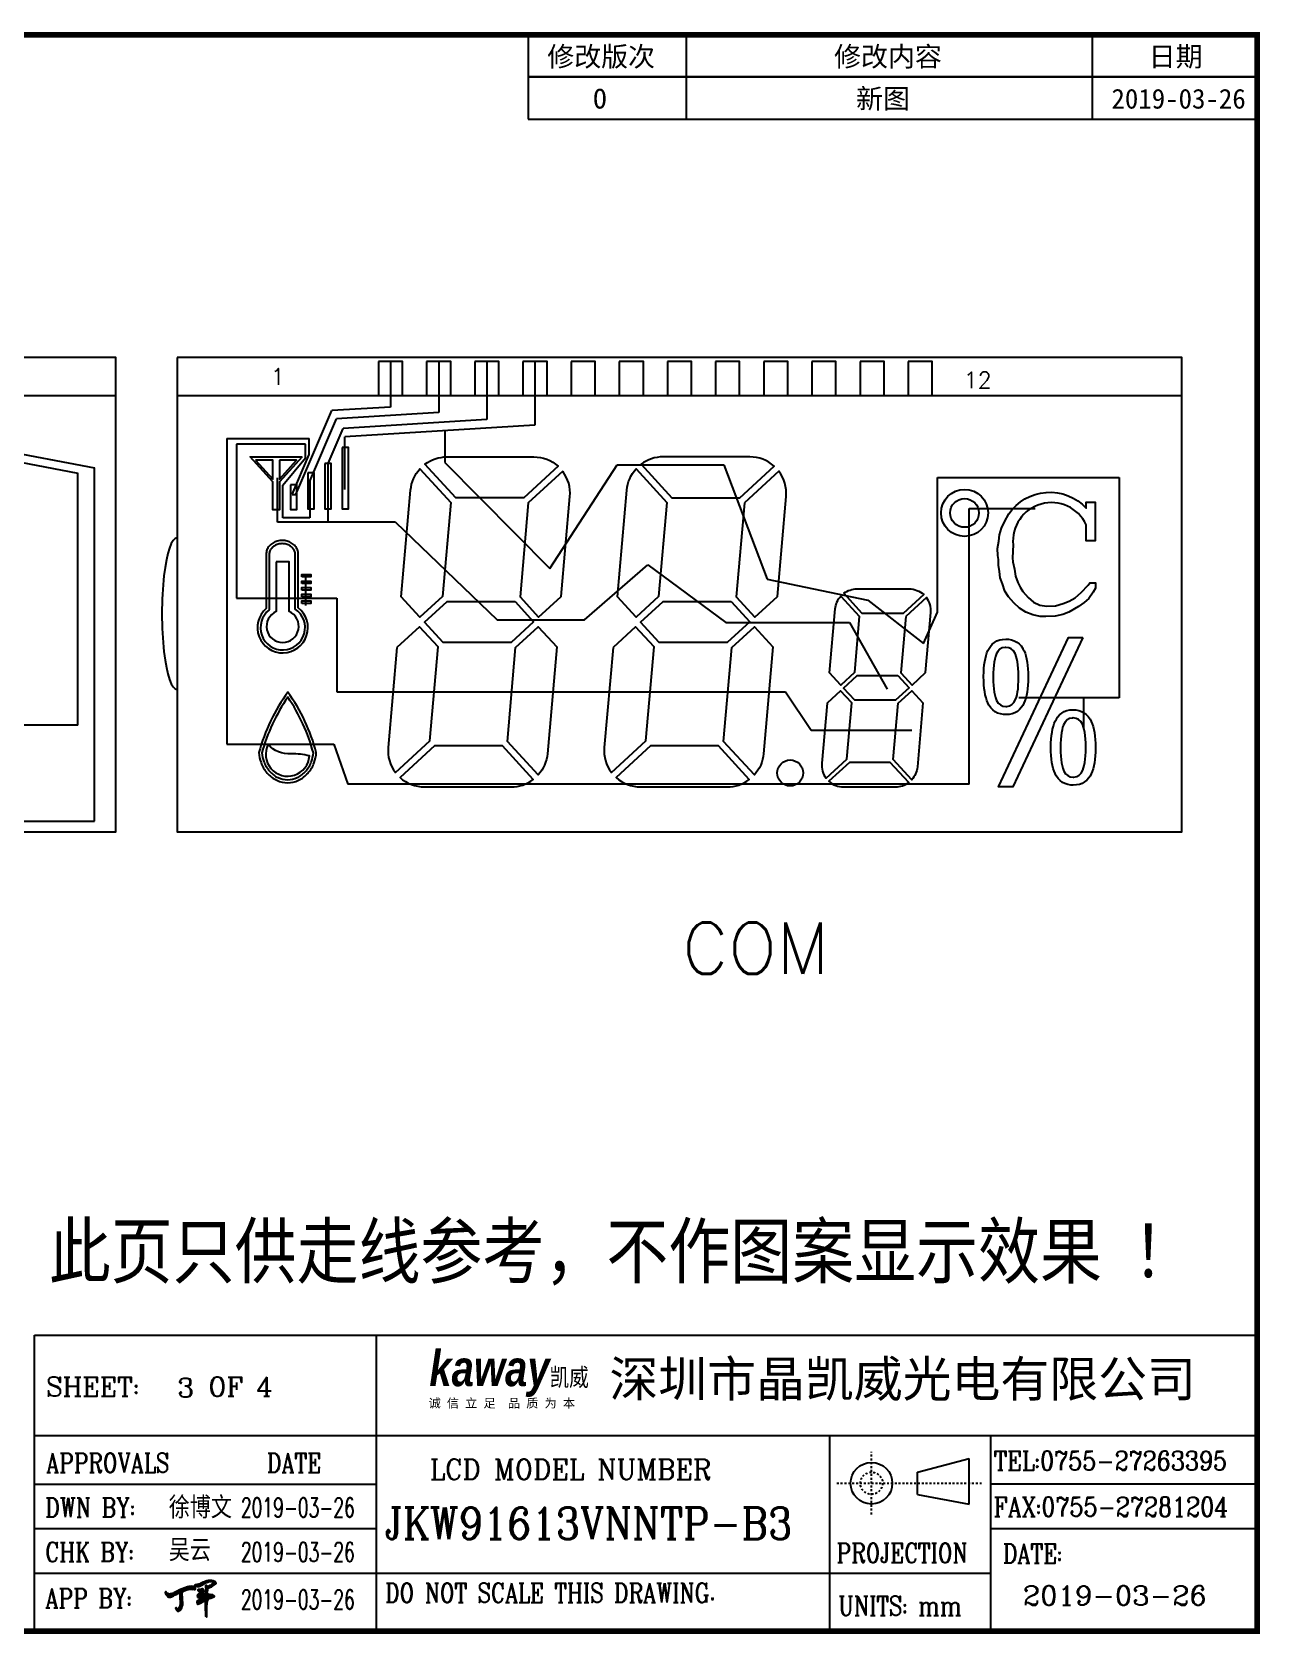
# Model space of a CAD drawing. Header units: millimetres. Extents: x 506 to 944, y -43 to 42.
# Drawn here: x 772.2 to 837, y -42.9 to 41.6 of the extents above; entities that cross this region are included whole.
import ezdxf
from ezdxf.enums import TextEntityAlignment as Align

# ---------------------------------------------------------------- set-up
doc = ezdxf.new("R2010")
doc.units = ezdxf.units.MM
doc.linetypes.add('DASHED2', pattern=[0.375, 0.25, -0.125])
for name, color, linetype in [('com', 1, 'Continuous'), ('DIM', 3, 'Continuous'), ('DWG', 7, 'Continuous'), ('SEG', 4, 'Continuous'), ('SPEC', 2, 'Continuous')]:
    doc.layers.add(name, color=color, linetype=linetype)
doc.styles.add('ggg', font='')
doc.styles.add('ROMANC', font='romanc')
doc.styles.add('romans', font='romans.shx')
doc.styles.add('th', font='')
doc.styles.add('title', font='arial.ttf', dxfattribs={"width": 0.8, "height": 5})
doc.styles.add('宋体', font='')
doc.styles.get('ggg').set_extended_font_data('SimSun')
doc.styles.get('th').set_extended_font_data('SimSun')
doc.styles.get('宋体').set_extended_font_data('SimSun')

# ---------------------------------------------------------------- blocks, each defined once
blk = doc.blocks.new('A')
at = {"layer": 'DIM'}
h = blk.add_hatch(dxfattribs=at)
h.set_pattern_fill('ANSI31', color=51, scale=0.23814, style=0)
h.set_pattern_definition([(45, (819.13157, -670.98778), (-0.0210488011, 0.0210488011), [])])
h.paths.add_polyline_path([(149.43, 2.89), (149.49, 2.78), (149.55, 2.68), (149.62, 2.6), (149.66, 2.57), (149.7, 2.55), (149.79, 2.56), (149.88, 2.59), (149.99, 2.66), (150.06, 2.73), (150.15, 2.85), (150.21, 2.95), (150.24, 3.02), (150.28, 3.12), (150.31, 3.23), (150.34, 3.34), (150.35, 3.5), (150.34, 3.68), (150.33, 3.85), (150.33, 4.09), (150.31, 4.37), (150.29, 4.53), (150.28, 4.71), (150.28, 4.83), (150.3, 4.91), (150.37, 5.02), (150.45, 5.07), (150.52, 5.13), (150.64, 5.19), (150.73, 5.22), (150.78, 5.24), (150.87, 5.27), (150.97, 5.28), (151.05, 5.3), (151.16, 5.33), (151.25, 5.36), (151.34, 5.36), (151.43, 5.36), (151.5, 5.33), (151.58, 5.32), (151.64, 5.33), (151.7, 5.36), (151.78, 5.35), (151.82, 5.32), (151.85, 5.31), (151.91, 5.31), (151.96, 5.34), (151.97, 5.36), (151.98, 5.38), (151.96, 5.43), (151.91, 5.5), (151.85, 5.57), (151.79, 5.62), (151.71, 5.67), (151.63, 5.69), (151.55, 5.7), (151.48, 5.71), (151.41, 5.7), (151.34, 5.7), (151.24, 5.69), (151.14, 5.67), (150.95, 5.62), (150.26, 5.38), (149.95, 5.25), (149.64, 5.09), (149.2, 4.86), (149.11, 4.81), (149, 4.79), (148.88, 4.77), (148.8, 4.75), (148.74, 4.73), (148.69, 4.72), (148.65, 4.72), (148.58, 4.72), (148.52, 4.74), (148.46, 4.78), (148.39, 4.83), (148.3, 4.93), (148.24, 4.99), (148.22, 5), (148.18, 5), (148.15, 4.99), (148.14, 4.95), (148.13, 4.91), (148.13, 4.85), (148.14, 4.8), (148.15, 4.76), (148.2, 4.68), (148.26, 4.58), (148.35, 4.48), (148.42, 4.42), (148.5, 4.36), (148.58, 4.32), (148.65, 4.31), (148.73, 4.31), (148.81, 4.33), (148.92, 4.36), (149.02, 4.41), (149.15, 4.49), (149.29, 4.57), (149.49, 4.68), (149.73, 4.79), (149.89, 4.84), (149.97, 4.84), (150, 4.83), (150, 4.73), (149.97, 4.57), (149.97, 4.49), (149.97, 4.34), (149.98, 4.2), (149.99, 4.04), (150.01, 3.94), (150.02, 3.85), (150.03, 3.74), (150.04, 3.64), (150.03, 3.47), (150, 3.33), (149.98, 3.22), (149.92, 3.07), (149.85, 2.96), (149.77, 2.85), (149.73, 2.83), (149.68, 2.82), (149.63, 2.83), (149.6, 2.87), (149.57, 2.93), (149.54, 2.98), (149.5, 2.99), (149.46, 2.98), (149.42, 2.94), (149.42, 2.91)])
edge = h.paths.add_edge_path()
edge.add_arc((153.25, 5.75), 0.00595, 165.2704, 176.5686)
edge.add_line((153.24, 5.75), (153.24, 5.7))
edge.add_line((153.24, 5.7), (153.25, 5.62))
edge.add_line((153.25, 5.62), (153.26, 5.55))
edge.add_line((153.26, 5.55), (153.28, 5.47))
edge.add_line((153.28, 5.47), (153.29, 5.31))
edge.add_line((153.29, 5.31), (153.29, 5.11))
edge.add_line((153.29, 5.11), (153.28, 4.95))
edge.add_line((153.28, 4.95), (153.26, 4.86))
edge.add_line((153.26, 4.86), (153.25, 4.8))
edge.add_line((153.25, 4.8), (153.26, 4.74))
edge.add_line((153.26, 4.74), (153.25, 4.68))
edge.add_line((153.25, 4.68), (153.23, 4.68))
edge.add_line((153.23, 4.68), (153.2, 4.7))
edge.add_line((153.2, 4.7), (153.16, 4.73))
edge.add_line((153.16, 4.73), (153.13, 4.75))
edge.add_line((153.13, 4.75), (153.08, 4.77))
edge.add_line((153.08, 4.77), (153.03, 4.77))
edge.add_line((153.03, 4.77), (152.98, 4.77))
edge.add_line((152.98, 4.77), (152.93, 4.75))
edge.add_line((152.93, 4.75), (152.86, 4.7))
edge.add_line((152.86, 4.7), (152.78, 4.66))
edge.add_line((152.78, 4.66), (152.73, 4.62))
edge.add_line((152.73, 4.62), (152.68, 4.6))
edge.add_line((152.68, 4.6), (152.64, 4.59))
edge.add_line((152.64, 4.59), (152.59, 4.6))
edge.add_line((152.59, 4.6), (152.59, 4.61))
edge.add_line((152.59, 4.61), (152.61, 4.63))
edge.add_line((152.61, 4.63), (152.69, 4.71))
edge.add_line((152.69, 4.71), (152.75, 4.76))
edge.add_line((152.75, 4.76), (152.92, 4.93))
edge.add_line((152.92, 4.93), (153.03, 5.02))
edge.add_line((153.03, 5.02), (153.09, 5.05))
edge.add_line((153.09, 5.05), (153.11, 5.07))
edge.add_line((153.11, 5.07), (153.11, 5.1))
edge.add_line((153.11, 5.1), (153.1, 5.15))
edge.add_line((153.1, 5.15), (153.08, 5.19))
edge.add_line((153.08, 5.19), (153.02, 5.26))
edge.add_line((153.02, 5.26), (152.96, 5.32))
edge.add_line((152.96, 5.32), (152.93, 5.35))
edge.add_line((152.93, 5.35), (152.88, 5.37))
edge.add_line((152.88, 5.37), (152.81, 5.38))
edge.add_line((152.81, 5.38), (152.74, 5.36))
edge.add_line((152.74, 5.36), (152.7, 5.34))
edge.add_line((152.7, 5.34), (152.64, 5.31))
edge.add_line((152.64, 5.31), (152.62, 5.31))
edge.add_line((152.62, 5.31), (152.56, 5.3))
edge.add_line((152.56, 5.3), (152.44, 5.31))
edge.add_line((152.44, 5.31), (152.35, 5.32))
edge.add_line((152.35, 5.32), (152.29, 5.29))
edge.add_line((152.29, 5.29), (152.27, 5.27))
edge.add_line((152.27, 5.27), (152.26, 5.24))
edge.add_line((152.26, 5.24), (152.27, 5.2))
edge.add_line((152.27, 5.2), (152.28, 5.18))
edge.add_line((152.28, 5.18), (152.31, 5.15))
edge.add_line((152.31, 5.15), (152.35, 5.12))
edge.add_line((152.35, 5.12), (152.41, 5.08))
edge.add_line((152.41, 5.08), (152.45, 5.06))
edge.add_line((152.45, 5.06), (152.5, 5.02))
edge.add_line((152.5, 5.02), (152.53, 4.99))
edge.add_line((152.53, 4.99), (152.55, 4.97))
edge.add_line((152.55, 4.97), (152.55, 4.95))
edge.add_line((152.55, 4.95), (152.55, 4.92))
edge.add_line((152.55, 4.92), (152.53, 4.91))
edge.add_line((152.53, 4.91), (152.48, 4.87))
edge.add_line((152.48, 4.87), (152.34, 4.75))
edge.add_line((152.34, 4.75), (152.28, 4.68))
edge.add_line((152.28, 4.68), (152.23, 4.62))
edge.add_line((152.23, 4.62), (152.21, 4.56))
edge.add_line((152.21, 4.56), (152.2, 4.46))
edge.add_line((152.2, 4.46), (152.21, 4.39))
edge.add_line((152.21, 4.39), (152.23, 4.32))
edge.add_line((152.23, 4.32), (152.26, 4.28))
edge.add_line((152.26, 4.28), (152.3, 4.27))
edge.add_line((152.3, 4.27), (152.36, 4.26))
edge.add_line((152.36, 4.26), (152.41, 4.27))
edge.add_line((152.41, 4.27), (152.44, 4.29))
edge.add_line((152.44, 4.29), (152.48, 4.31))
edge.add_line((152.48, 4.31), (152.54, 4.32))
edge.add_line((152.54, 4.32), (152.61, 4.33))
edge.add_line((152.61, 4.33), (152.65, 4.32))
edge.add_line((152.65, 4.32), (152.66, 4.31))
edge.add_line((152.66, 4.31), (152.66, 4.29))
edge.add_line((152.66, 4.29), (152.61, 4.27))
edge.add_line((152.61, 4.27), (152.58, 4.23))
edge.add_line((152.58, 4.23), (152.57, 4.17))
edge.add_line((152.57, 4.17), (152.48, 4.08))
edge.add_line((152.48, 4.08), (152.34, 3.96))
edge.add_line((152.34, 3.96), (152.21, 3.86))
edge.add_line((152.21, 3.86), (152.16, 3.79))
edge.add_line((152.16, 3.79), (152.13, 3.72))
edge.add_line((152.13, 3.72), (152.15, 3.64))
edge.add_line((152.15, 3.64), (152.16, 3.56))
edge.add_line((152.16, 3.56), (152.19, 3.48))
edge.add_line((152.19, 3.48), (152.23, 3.45))
edge.add_line((152.23, 3.45), (152.26, 3.43))
edge.add_line((152.26, 3.43), (152.28, 3.42))
edge.add_line((152.28, 3.42), (152.38, 3.47))
edge.add_line((152.38, 3.47), (152.61, 3.58))
edge.add_line((152.61, 3.58), (152.83, 3.69))
edge.add_line((152.83, 3.69), (153.04, 3.8))
edge.add_line((153.04, 3.8), (153.18, 3.85))
edge.add_line((153.18, 3.85), (153.19, 3.85))
edge.add_line((153.19, 3.85), (153.2, 3.58))
edge.add_line((153.2, 3.58), (153.2, 3.08))
edge.add_line((153.2, 3.08), (153.21, 2.75))
edge.add_line((153.21, 2.75), (153.23, 2.35))
edge.add_line((153.23, 2.35), (153.24, 1.98))
edge.add_line((153.24, 1.98), (153.26, 1.92))
edge.add_line((153.26, 1.92), (153.35, 1.84))
edge.add_line((153.35, 1.84), (153.39, 1.82))
edge.add_line((153.39, 1.82), (153.39, 2.81))
edge.add_line((153.39, 2.81), (153.43, 3.16))
edge.add_line((153.43, 3.16), (153.51, 3.8))
edge.add_line((153.51, 3.8), (153.59, 4))
edge.add_line((153.59, 4), (153.63, 4.07))
edge.add_line((153.63, 4.07), (153.72, 4.15))
edge.add_line((153.72, 4.15), (153.83, 4.2))
edge.add_line((153.83, 4.2), (153.92, 4.21))
edge.add_line((153.92, 4.21), (154.11, 4.27))
edge.add_line((154.11, 4.27), (154.28, 4.35))
edge.add_line((154.28, 4.35), (154.38, 4.43))
edge.add_line((154.38, 4.43), (154.38, 4.44))
edge.add_line((154.38, 4.44), (154.38, 4.45))
edge.add_line((154.38, 4.45), (154.34, 4.46))
edge.add_line((154.34, 4.46), (154.29, 4.46))
edge.add_line((154.29, 4.46), (154.33, 4.48))
edge.add_line((154.33, 4.48), (154.31, 4.5))
edge.add_line((154.31, 4.5), (154.2, 4.52))
edge.add_line((154.2, 4.52), (154.17, 4.53))
edge.add_line((154.17, 4.53), (154.15, 4.54))
edge.add_line((154.15, 4.54), (154.15, 4.57))
edge.add_line((154.15, 4.57), (154.18, 4.61))
edge.add_line((154.18, 4.61), (154.17, 4.64))
edge.add_line((154.17, 4.64), (154.12, 4.64))
edge.add_line((154.12, 4.64), (153.83, 4.65))
edge.add_line((153.83, 4.65), (153.72, 4.64))
edge.add_line((153.72, 4.64), (153.66, 4.66))
edge.add_line((153.66, 4.66), (153.58, 4.7))
edge.add_line((153.58, 4.7), (153.53, 4.75))
edge.add_line((153.53, 4.75), (153.49, 4.83))
edge.add_line((153.49, 4.83), (153.48, 4.89))
edge.add_line((153.48, 4.89), (153.47, 4.96))
edge.add_line((153.47, 4.96), (153.51, 5.1))
edge.add_line((153.51, 5.1), (153.52, 5.22))
edge.add_line((153.52, 5.22), (153.53, 5.38))
edge.add_line((153.53, 5.38), (153.54, 5.46))
edge.add_line((153.54, 5.46), (153.65, 5.51))
edge.add_line((153.65, 5.51), (153.76, 5.54))
edge.add_line((153.76, 5.54), (153.88, 5.59))
edge.add_line((153.88, 5.59), (154.02, 5.66))
edge.add_line((154.02, 5.66), (154.13, 5.73))
edge.add_line((154.13, 5.73), (154.26, 5.81))
edge.add_line((154.26, 5.81), (154.4, 5.91))
edge.add_line((154.4, 5.91), (154.5, 5.99))
edge.add_line((154.5, 5.99), (154.59, 6.07))
edge.add_line((154.59, 6.07), (154.59, 6.1))
edge.add_line((154.59, 6.1), (154.56, 6.18))
edge.add_line((154.56, 6.18), (154.51, 6.26))
edge.add_line((154.51, 6.26), (154.46, 6.3))
edge.add_line((154.46, 6.3), (154.32, 6.36))
edge.add_line((154.32, 6.36), (154.2, 6.4))
edge.add_line((154.2, 6.4), (154.04, 6.43))
edge.add_line((154.04, 6.43), (153.9, 6.45))
edge.add_line((153.9, 6.45), (153.76, 6.46))
edge.add_line((153.76, 6.46), (153.59, 6.44))
edge.add_line((153.59, 6.44), (153.43, 6.4))
edge.add_line((153.43, 6.4), (153.27, 6.35))
edge.add_line((153.27, 6.35), (153.1, 6.28))
edge.add_line((153.1, 6.28), (152.96, 6.22))
edge.add_line((152.96, 6.22), (152.78, 6.15))
edge.add_line((152.78, 6.15), (152.64, 6.09))
edge.add_line((152.64, 6.09), (152.54, 6.04))
edge.add_line((152.54, 6.04), (152.4, 6))
edge.add_line((152.4, 6), (152.25, 5.95))
edge.add_line((152.25, 5.95), (152.16, 5.92))
edge.add_line((152.16, 5.92), (152.11, 5.9))
edge.add_line((152.11, 5.9), (151.96, 5.88))
edge.add_line((151.96, 5.88), (151.9, 5.86))
edge.add_line((151.9, 5.86), (151.9, 5.83))
edge.add_line((151.9, 5.83), (151.92, 5.8))
edge.add_line((151.92, 5.8), (151.98, 5.76))
edge.add_line((151.98, 5.76), (152.02, 5.74))
edge.add_line((152.02, 5.74), (152.06, 5.72))
edge.add_line((152.06, 5.72), (152.11, 5.69))
edge.add_line((152.11, 5.69), (152.16, 5.69))
edge.add_line((152.16, 5.69), (152.22, 5.68))
edge.add_line((152.22, 5.68), (152.29, 5.69))
edge.add_line((152.29, 5.69), (152.38, 5.7))
edge.add_line((152.38, 5.7), (152.48, 5.72))
edge.add_line((152.48, 5.72), (152.53, 5.74))
edge.add_line((152.53, 5.74), (152.61, 5.76))
edge.add_line((152.61, 5.76), (152.68, 5.8))
edge.add_line((152.68, 5.8), (152.71, 5.81))
edge.add_line((152.71, 5.81), (152.78, 5.84))
edge.add_line((152.78, 5.84), (152.85, 5.88))
edge.add_line((152.85, 5.88), (152.92, 5.94))
edge.add_line((152.92, 5.94), (153, 5.99))
edge.add_line((153, 5.99), (153.05, 6.03))
edge.add_line((153.05, 6.03), (153.12, 6.07))
edge.add_line((153.12, 6.07), (153.17, 6.11))
edge.add_line((153.17, 6.11), (153.26, 6.16))
edge.add_line((153.26, 6.16), (153.39, 6.2))
edge.add_line((153.39, 6.2), (153.52, 6.25))
edge.add_line((153.52, 6.25), (153.62, 6.27))
edge.add_line((153.62, 6.27), (153.72, 6.3))
edge.add_line((153.72, 6.3), (153.8, 6.31))
edge.add_line((153.8, 6.31), (153.86, 6.31))
edge.add_line((153.86, 6.31), (153.94, 6.32))
edge.add_line((153.94, 6.32), (153.99, 6.32))
edge.add_line((153.99, 6.32), (154.05, 6.31))
edge.add_line((154.05, 6.31), (154.1, 6.3))
edge.add_line((154.1, 6.3), (154.15, 6.3))
edge.add_line((154.15, 6.3), (154.19, 6.28))
edge.add_line((154.19, 6.28), (154.23, 6.27))
edge.add_line((154.23, 6.27), (154.27, 6.24))
edge.add_line((154.27, 6.24), (154.29, 6.22))
edge.add_line((154.29, 6.22), (154.31, 6.19))
edge.add_line((154.31, 6.19), (154.31, 6.17))
edge.add_line((154.31, 6.17), (154.31, 6.15))
edge.add_line((154.31, 6.15), (154.3, 6.12))
edge.add_line((154.3, 6.12), (154.27, 6.1))
edge.add_line((154.27, 6.1), (154.21, 6.06))
edge.add_line((154.21, 6.06), (154.14, 6.01))
edge.add_line((154.14, 6.01), (154.09, 5.97))
edge.add_line((154.09, 5.97), (154.01, 5.92))
edge.add_line((154.01, 5.92), (153.91, 5.87))
edge.add_line((153.91, 5.87), (153.77, 5.79))
edge.add_line((153.77, 5.79), (153.66, 5.74))
edge.add_line((153.66, 5.74), (153.58, 5.7))
edge.add_line((153.58, 5.7), (153.51, 5.66))
edge.add_line((153.51, 5.66), (153.46, 5.67))
edge.add_line((153.46, 5.67), (153.42, 5.73))
edge.add_line((153.42, 5.73), (153.4, 5.79))
edge.add_line((153.4, 5.79), (153.37, 5.82))
edge.add_line((153.37, 5.82), (153.33, 5.83))
edge.add_line((153.33, 5.83), (153.29, 5.82))
edge.add_line((153.29, 5.82), (153.25, 5.79))
edge.add_line((153.25, 5.79), (153.24, 5.75))
h.paths.add_polyline_path([(153.23, 4.43), (153.11, 4.35), (153.02, 4.26), (152.96, 4.2), (152.88, 4.12), (152.85, 4.08), (152.86, 4.06), (152.91, 4.07), (152.97, 4.1), (153.09, 4.15), (153.19, 4.22), (153.24, 4.28), (153.27, 4.35), (153.27, 4.42)], flags=16)
h.paths.add_polyline_path([(153.57, 4.47), (153.69, 4.46), (153.73, 4.44), (153.7, 4.41), (153.63, 4.37), (153.58, 4.36), (153.57, 4.38)], flags=16)
at = {"layer": 'SPEC'}
for p, q in [((131.5, 0), (131.5, 37.65)), ((131.5, 37.65), (287, 37.65)), ((131.5, 37.65), (287, 37.65)), ((174.99, 0), (174.99, 37.65)), ((131.5, 24.87), (287, 24.87)), ((232.63, 0), (232.63, 24.87)), ((253.11, 0), (253.11, 24.87)), ((243.8, 20.22), (250.37, 21.96)), ((250.37, 16.16), (250.37, 21.96)), ((131.5, 18.71), (174.99, 18.71)), ((243.8, 17.39), (243.8, 20.22)), ((287, 18.71), (253.11, 18.71)), ((243.8, 17.39), (250.37, 16.16)), ((131.5, 13.04), (174.99, 13.04)), ((253.11, 13.04), (287, 13.04)), ((131.5, 7.37), (253.11, 7.37))]:
    blk.add_line(p, q, dxfattribs=at)
at = {"layer": 'SPEC', "linetype": 'DASHED2'}
for p, q in [((237.94, 14.84), (237.94, 22.78)), ((233.53, 18.81), (252.14, 18.81))]:
    blk.add_line(p, q, dxfattribs=at)
at = {"layer": 'SPEC', "const_width": 0.7}
blk.add_lwpolyline([(0, 0), (0, 202.93), (287, 202.93), (287, 0), (0, 0)], dxfattribs=at)
at = {"layer": 'SPEC'}
for points in [[(194.26, 197.57), (287.01, 197.57), (287.01, 202.92, 0.414214), (287, 202.93), (194.26, 202.93)], [(194.26, 192.2), (287.01, 192.2), (287.01, 197.56, 0.414214), (287, 197.57), (194.26, 197.57)], [(153.24, 5.75, 0.049338), (153.24, 5.75), (153.24, 5.7), (153.25, 5.62), (153.26, 5.55), (153.28, 5.47), (153.29, 5.31), (153.29, 5.11), (153.28, 4.95), (153.26, 4.86), (153.25, 4.8), (153.26, 4.74), (153.25, 4.68), (153.23, 4.68), (153.2, 4.7), (153.16, 4.73), (153.13, 4.75), (153.08, 4.77), (153.03, 4.77), (152.98, 4.77), (152.93, 4.75), (152.86, 4.7), (152.78, 4.66), (152.73, 4.62), (152.68, 4.6), (152.64, 4.59), (152.59, 4.6), (152.59, 4.61), (152.61, 4.63), (152.69, 4.71), (152.75, 4.76), (152.92, 4.93), (153.03, 5.02), (153.09, 5.05), (153.11, 5.07), (153.11, 5.1), (153.1, 5.15), (153.08, 5.19), (153.02, 5.26), (152.96, 5.32), (152.93, 5.35), (152.88, 5.37), (152.81, 5.38), (152.74, 5.36), (152.7, 5.34), (152.64, 5.31), (152.62, 5.31), (152.56, 5.3), (152.44, 5.31), (152.35, 5.32), (152.29, 5.29), (152.27, 5.27), (152.26, 5.24), (152.27, 5.2), (152.28, 5.18), (152.31, 5.15), (152.35, 5.12), (152.41, 5.08), (152.45, 5.06), (152.5, 5.02), (152.53, 4.99), (152.55, 4.97), (152.55, 4.95), (152.55, 4.92), (152.53, 4.91), (152.48, 4.87), (152.34, 4.75), (152.28, 4.68), (152.23, 4.62), (152.21, 4.56), (152.2, 4.46), (152.21, 4.39), (152.23, 4.32), (152.26, 4.28), (152.3, 4.27), (152.36, 4.26), (152.41, 4.27), (152.44, 4.29), (152.48, 4.31), (152.54, 4.32), (152.61, 4.33), (152.65, 4.32), (152.66, 4.31), (152.66, 4.29), (152.61, 4.27), (152.58, 4.23), (152.57, 4.17), (152.48, 4.08), (152.34, 3.96), (152.21, 3.86), (152.16, 3.79), (152.13, 3.72), (152.15, 3.64), (152.16, 3.56), (152.19, 3.48), (152.23, 3.45), (152.26, 3.43), (152.28, 3.42), (152.38, 3.47), (152.61, 3.58), (152.83, 3.69), (153.04, 3.8), (153.18, 3.85), (153.19, 3.85), (153.2, 3.58), (153.2, 3.08), (153.21, 2.75), (153.23, 2.35), (153.24, 1.98), (153.26, 1.92), (153.35, 1.84), (153.39, 1.82), (153.39, 2.81), (153.43, 3.16), (153.51, 3.8), (153.59, 4), (153.63, 4.07), (153.72, 4.15), (153.83, 4.2), (153.92, 4.21), (154.11, 4.27), (154.28, 4.35), (154.38, 4.43), (154.38, 4.44), (154.38, 4.45), (154.34, 4.46), (154.29, 4.46), (154.33, 4.48), (154.31, 4.5), (154.2, 4.52), (154.17, 4.53), (154.15, 4.54), (154.15, 4.57), (154.18, 4.61), (154.17, 4.64), (154.12, 4.64), (153.83, 4.65), (153.72, 4.64), (153.66, 4.66), (153.58, 4.7), (153.53, 4.75), (153.49, 4.83), (153.48, 4.89), (153.47, 4.96), (153.51, 5.1), (153.52, 5.22), (153.53, 5.38), (153.54, 5.46), (153.65, 5.51), (153.76, 5.54), (153.88, 5.59), (154.02, 5.66), (154.13, 5.73), (154.26, 5.81), (154.4, 5.91), (154.5, 5.99), (154.59, 6.07), (154.59, 6.1), (154.56, 6.18), (154.51, 6.26), (154.46, 6.3), (154.32, 6.36), (154.2, 6.4), (154.04, 6.43), (153.9, 6.45), (153.76, 6.46), (153.59, 6.44), (153.43, 6.4), (153.27, 6.35), (153.1, 6.28), (152.96, 6.22), (152.78, 6.15), (152.64, 6.09), (152.54, 6.04), (152.4, 6), (152.25, 5.95), (152.16, 5.92), (152.11, 5.9), (151.96, 5.88), (151.9, 5.86), (151.9, 5.83), (151.92, 5.8), (151.98, 5.76), (152.02, 5.74), (152.06, 5.72), (152.11, 5.69), (152.16, 5.69), (152.22, 5.68), (152.29, 5.69), (152.38, 5.7), (152.48, 5.72), (152.53, 5.74), (152.61, 5.76), (152.68, 5.8), (152.71, 5.81), (152.78, 5.84), (152.85, 5.88), (152.92, 5.94), (153, 5.99), (153.05, 6.03), (153.12, 6.07), (153.17, 6.11), (153.26, 6.16), (153.39, 6.2), (153.52, 6.25), (153.62, 6.27), (153.72, 6.3), (153.8, 6.31), (153.86, 6.31), (153.94, 6.32), (153.99, 6.32), (154.05, 6.31), (154.1, 6.3), (154.15, 6.3), (154.19, 6.28), (154.23, 6.27), (154.27, 6.24), (154.29, 6.22), (154.31, 6.19), (154.31, 6.17), (154.31, 6.15), (154.3, 6.12), (154.27, 6.1), (154.21, 6.06), (154.14, 6.01), (154.09, 5.97), (154.01, 5.92), (153.91, 5.87), (153.77, 5.79), (153.66, 5.74), (153.58, 5.7), (153.51, 5.66), (153.46, 5.67), (153.42, 5.73), (153.4, 5.79), (153.37, 5.82), (153.33, 5.83), (153.29, 5.82), (153.25, 5.79)]]:
    blk.add_lwpolyline(points, format="xyb", close=True, dxfattribs=at)
for points in [[(214.4, 197.57), (214.4, 202.93)], [(266.03, 197.57), (266.03, 202.93)], [(214.4, 192.2), (214.4, 197.57)], [(266.03, 192.2), (266.03, 197.57)]]:
    blk.add_lwpolyline(points, dxfattribs=at)
for points in [[(149.43, 2.89), (149.49, 2.78), (149.55, 2.68), (149.62, 2.6), (149.66, 2.57), (149.7, 2.55), (149.79, 2.56), (149.88, 2.59), (149.99, 2.66), (150.06, 2.73), (150.15, 2.85), (150.21, 2.95), (150.24, 3.02), (150.28, 3.12), (150.31, 3.23), (150.34, 3.34), (150.35, 3.5), (150.34, 3.68), (150.33, 3.85), (150.33, 4.09), (150.31, 4.37), (150.29, 4.53), (150.28, 4.71), (150.28, 4.83), (150.3, 4.91), (150.37, 5.02), (150.45, 5.07), (150.52, 5.13), (150.64, 5.19), (150.73, 5.22), (150.78, 5.24), (150.87, 5.27), (150.97, 5.28), (151.05, 5.3), (151.16, 5.33), (151.25, 5.36), (151.34, 5.36), (151.43, 5.36), (151.5, 5.33), (151.58, 5.32), (151.64, 5.33), (151.7, 5.36), (151.78, 5.35), (151.82, 5.32), (151.85, 5.31), (151.91, 5.31), (151.96, 5.34), (151.97, 5.36), (151.98, 5.38), (151.96, 5.43), (151.91, 5.5), (151.85, 5.57), (151.79, 5.62), (151.71, 5.67), (151.63, 5.69), (151.55, 5.7), (151.48, 5.71), (151.41, 5.7), (151.34, 5.7), (151.24, 5.69), (151.14, 5.67), (150.95, 5.62), (150.26, 5.38), (149.95, 5.25), (149.64, 5.09), (149.2, 4.86), (149.11, 4.81), (149, 4.79), (148.88, 4.77), (148.8, 4.75), (148.74, 4.73), (148.69, 4.72), (148.65, 4.72), (148.58, 4.72), (148.52, 4.74), (148.46, 4.78), (148.39, 4.83), (148.3, 4.93), (148.24, 4.99), (148.22, 5), (148.18, 5), (148.15, 4.99), (148.14, 4.95), (148.13, 4.91), (148.13, 4.85), (148.14, 4.8), (148.15, 4.76), (148.2, 4.68), (148.26, 4.58), (148.35, 4.48), (148.42, 4.42), (148.5, 4.36), (148.58, 4.32), (148.65, 4.31), (148.73, 4.31), (148.81, 4.33), (148.92, 4.36), (149.02, 4.41), (149.15, 4.49), (149.29, 4.57), (149.49, 4.68), (149.73, 4.79), (149.89, 4.84), (149.97, 4.84), (150, 4.83), (150, 4.73), (149.97, 4.57), (149.97, 4.49), (149.97, 4.34), (149.98, 4.2), (149.99, 4.04), (150.01, 3.94), (150.02, 3.85), (150.03, 3.74), (150.04, 3.64), (150.03, 3.47), (150, 3.33), (149.98, 3.22), (149.92, 3.07), (149.85, 2.96), (149.77, 2.85), (149.73, 2.83), (149.68, 2.82), (149.63, 2.83), (149.6, 2.87), (149.57, 2.93), (149.54, 2.98), (149.5, 2.99), (149.46, 2.98), (149.42, 2.94), (149.42, 2.91)], [(153.23, 4.43), (153.11, 4.35), (153.02, 4.26), (152.96, 4.2), (152.88, 4.12), (152.85, 4.08), (152.86, 4.06), (152.91, 4.07), (152.97, 4.1), (153.09, 4.15), (153.19, 4.22), (153.24, 4.28), (153.27, 4.35), (153.27, 4.42)], [(153.57, 4.47), (153.69, 4.46), (153.73, 4.44), (153.7, 4.41), (153.63, 4.37), (153.58, 4.36), (153.57, 4.38)]]:
    blk.add_lwpolyline(points, close=True, dxfattribs=at)
blk.add_circle((237.94, 18.81), 2.65, dxfattribs=at)
at = {"layer": 'SPEC', "linetype": 'DASHED2'}
blk.add_circle((237.94, 18.81), 1.41, dxfattribs=at)
at = {"insert": (204.61, 34.35), "char_height": 4.5569, "width": 129.4385, "attachment_point": 1, "style": 'romans'}
blk.add_mtext('{\\fNSimSun|b1|i0|c134|p49;\\C2;深圳市晶凯威光电有限公司}', dxfattribs=at)
at = {"layer": 'SEG', "insert": (181.71, 35.71), "char_height": 4.5599, "attachment_point": 1, "style": 'title'}
blk.add_mtext_dynamic_manual_height_columns('{\\fArial|b1|i1|c238|p34;\\C1;kaway\\fSimSun|b1|i0|c134|p2;\\H0.5x;凯威}', width=40.7158, gutter_width=12.5, heights=[0], dxfattribs=at).dxf.set("width", 24.6851)
at = {"layer": 'SEG', "insert": (181.6, 29.56), "char_height": 1.14, "attachment_point": 1}
blk.add_mtext_dynamic_manual_height_columns('{\\fSimSun|b1|i0|c134|p2;\\C5;诚 信 立 足\\Ftxt|c134;  \\fSimSun|b1|i0|c134|p2;品 质 为 本}', width=42.8514, gutter_width=12.5, heights=[0], dxfattribs=at).dxf.set("width", 23.1481)
at = {"layer": 'SPEC'}
for s, height, style, p in [('修改版次', 2.511, 'ggg', (196.71, 198.91)), ('修改内容', 2.511, 'ggg', (233.19, 198.91)), ('日期', 2.511, 'ggg', (273.2, 198.91)), ('O', 2.51, 'ggg', (202.55, 193.55)), ('新图', 2.511, 'ggg', (235.98, 193.55)), ('2019-03-26', 2.511, 'ggg', (268.46, 193.55)), ('SHEET:', 2.453, 'ROMANC', (132.95, 29.86)), ('   OF 4', 2.453, 'ROMANC', (148.11, 29.86))]:
    blk.add_text(s, height=height, dxfattribs=dict(at, style=style)).set_placement(p)
for s, height, style, width, p in [('APPROVALS', 2.453, 'ROMANC', 0.8, (132.96, 20.17)), ('DATE', 2.453, 'ROMANC', 0.8, (161.04, 20.17)), ('TEL:0755-27263395', 2.4532, 'ROMANC', 0.85, (253.49, 20.45)), ('LCD MODEL NUMBER', 2.6, 'ROMANC', 0.95, (181.78, 19.28)), ('DWN BY:', 2.453, 'ROMANC', 0.8, (132.87, 14.5)), ('徐博文', 2.453, '宋体', 0.8, (148.57, 14.6)), ('2019-03-26', 2.453, 'ROMANC', 0.65, (157.74, 14.5)), ('FAX:0755-27281204', 2.4532, 'ROMANC', 0.85, (253.47, 14.6)), ('CHK BY:', 2.453, 'ROMANC', 0.8, (132.87, 8.84)), ('吴云', 2.453, '宋体', 0.8, (148.57, 9.18)), ('2019-03-26', 2.453, 'ROMANC', 0.65, (157.74, 8.84)), ('PROJECTION', 2.453, 'ROMANC', 0.8, (233.51, 8.72)), ('DATE:', 2.453, 'ROMANC', 0.8, (254.64, 8.65)), ('APP BY:', 2.453, 'ROMANC', 0.8, (132.87, 2.96)), ('2019-03-26', 2.453, 'ROMANC', 0.65, (157.74, 2.8)), ('DO NOT SCALE THIS DRAWING.', 2.4532, 'ROMANC', 0.8, (176.08, 3.65)), ('UNITS: mm', 2.453, 'ROMANC', 0.8, (233.69, 2)), ('2019-03-26', 2.453, 'ROMANC', 1.05, (257.19, 3.3))]:
    blk.add_text(s, height=height, dxfattribs=dict(at, style=style, width=width)).set_placement(p)
at = {"layer": 'SPEC', "color": 4, "style": 'ROMANC', "width": 0.9}
blk.add_text('JKW91613VNNTP-B3', height=4, dxfattribs=at).set_placement((176.03, 11.72))

msp = doc.modelspace()

# ---------------------------------------------------------------- linework, layer by layer
at = {"layer": 'com'}
for p, q in [((791.133, 24.204), (791.133, 21.8)), ((786.145, 17.182), (788.044, 21.61)), ((791.133, 21.8), (788.044, 21.61)), ((782.497, 20.148), (782.497, 4.035)), ((782.497, 20.148), (786.843, 20.148)), ((786.843, 19.295), (786.843, 20.148)), ((785.937, 17.182), (786.843, 19.295)), ((785.937, 17.182), (786.145, 17.182)), ((821.646, 1.927), (821.646, 16.449)), ((821.646, 16.449), (825.13, 16.449)), ((782.497, 4.035), (788.139, 4.035)), ((788.139, 4.035), (788.888, 1.927)), ((821.646, 1.927), (788.888, 1.927))]:
    msp.add_line(p, q, dxfattribs=at)
at = {"layer": 'com', "color": 2}
for p, q in [((793.673, 24.204), (793.673, 21.512)), ((786.869, 17.896), (788.277, 21.18)), ((793.673, 21.512), (788.277, 21.18)), ((786.649, 19.848), (783.016, 19.848)), ((783.016, 19.848), (783.016, 11.729)), ((786.649, 19.117), (786.649, 19.848)), ((785.446, 17.688), (786.649, 19.117)), ((786.869, 17.896), (786.869, 15.952)), ((785.446, 15.952), (785.446, 17.688)), ((786.869, 15.952), (785.446, 15.952)), ((786.658, 11.332), (786.658, 12.923)), ((783.016, 11.729), (788.304, 11.729)), ((788.304, 11.729), (788.304, 6.794)), ((788.304, 6.794), (811.967, 6.794)), ((811.967, 6.794), (813.322, 4.766)), ((813.322, 4.766), (818.621, 4.766))]:
    msp.add_line(p, q, dxfattribs=at)
at = {"layer": 'com', "color": 3}
for p, q in [((796.213, 24.204), (796.213, 21.136)), ((796.213, 21.136), (788.637, 20.67)), ((787.848, 18.831), (788.637, 20.67)), ((787.848, 15.73), (787.848, 18.831)), ((785.165, 15.73), (785.165, 18.06)), ((791.403, 15.73), (785.165, 15.73)), ((791.403, 15.73), (796.752, 10.581)), ((801.36, 10.581), (804.7, 13.489)), ((804.7, 13.489), (808.824, 10.435)), ((796.752, 10.581), (801.36, 10.581)), ((808.824, 10.435), (815.341, 10.435)), ((815.341, 10.435), (817.321, 6.925))]:
    msp.add_line(p, q, dxfattribs=at)
at = {"layer": 'com', "color": 6}
for p, q in [((798.753, 24.204), (798.753, 20.847)), ((798.753, 20.847), (788.73, 20.231)), ((793.999, 20.555), (793.999, 18.872)), ((788.73, 17.449), (788.73, 20.231)), ((793.999, 18.872), (799.534, 13.283)), ((799.534, 13.283), (803.085, 18.745)), ((803.085, 18.745), (808.707, 18.745)), ((808.707, 18.745), (811.005, 12.733)), ((819.979, 18.091), (829.563, 18.091)), ((819.979, 10.982), (819.979, 18.091)), ((829.563, 18.091), (829.563, 6.469)), ((811.005, 12.733), (816.301, 11.621)), ((816.301, 11.621), (819.24, 9.334)), ((819.24, 9.334), (819.979, 10.982)), ((829.563, 6.469), (824.279, 6.469)), ((827.679, 6.469), (827.679, 4.915))]:
    msp.add_line(p, q, dxfattribs=at)
at = {"layer": 'DWG'}
for p, q in [((723.648, 22.404), (776.648, 22.404)), ((779.873, 22.404), (832.873, 22.404))]:
    msp.add_line(p, q, dxfattribs=at)
for points in [[(723.648, 24.404), (723.648, -0.596), (776.648, -0.596), (776.648, 24.404)], [(779.873, 24.404), (779.873, -0.596), (832.873, -0.596), (832.873, 24.404)], [(790.498, 24.204), (790.498, 22.404), (791.768, 22.404), (791.768, 24.204)], [(793.038, 24.204), (793.038, 22.404), (794.308, 22.404), (794.308, 24.204)], [(795.578, 24.204), (795.578, 22.404), (796.848, 22.404), (796.848, 24.204)], [(798.118, 24.204), (798.118, 22.404), (799.388, 22.404), (799.388, 24.204)], [(800.658, 24.204), (800.658, 22.404), (801.928, 22.404), (801.928, 24.204)], [(803.198, 24.204), (803.198, 22.404), (804.468, 22.404), (804.468, 24.204)], [(805.738, 24.204), (805.738, 22.404), (807.008, 22.404), (807.008, 24.204)], [(808.278, 24.204), (808.278, 22.404), (809.548, 22.404), (809.548, 24.204)], [(810.818, 24.204), (810.818, 22.404), (812.088, 22.404), (812.088, 24.204)], [(813.358, 24.204), (813.358, 22.404), (814.628, 22.404), (814.628, 24.204)], [(815.898, 24.204), (815.898, 22.404), (817.168, 22.404), (817.168, 24.204)], [(818.438, 24.204), (818.438, 22.404), (819.708, 22.404), (819.708, 24.204)], [(788.58, 19.67), (788.58, 16.439), (788.915, 16.439), (788.915, 19.67)], [(786.467, 19.17), (785.27, 17.858), (785.27, 16.388), (784.919, 16.388), (784.919, 17.858), (783.722, 19.17)], [(784.009, 19.004), (784.919, 17.997), (784.919, 19.004)], [(785.27, 19.004), (785.27, 17.997), (786.181, 19.004)], [(787.673, 18.831), (787.673, 16.428), (788.008, 16.428), (788.008, 18.831)], [(786.765, 18.338), (786.765, 16.438), (787.101, 16.438), (787.101, 18.338)], [(785.858, 17.705), (785.858, 16.405), (786.194, 16.405), (786.194, 17.705)], [(786.457, 12.848), (786.457, 12.978), (786.933, 12.978), (786.933, 12.848)], [(786.457, 12.498), (786.457, 12.628), (786.933, 12.628), (786.933, 12.498)], [(786.457, 12.148), (786.457, 12.278), (786.933, 12.278), (786.933, 12.148)], [(786.457, 11.798), (786.457, 11.928), (786.933, 11.928), (786.933, 11.798)], [(786.457, 11.448), (786.457, 11.578), (786.933, 11.578), (786.933, 11.448)], [(797.701, 11.553), (798.68, 10.484), (797.49, 9.393), (793.905, 9.393), (792.925, 10.462), (794.116, 11.553)], [(809.101, 11.553), (810.08, 10.484), (808.89, 9.393), (805.305, 9.393), (804.325, 10.462), (805.516, 11.553)], [(823.262, 9.521), (823.418, 9.553), (823.59, 9.565), (823.724, 9.558), (823.883, 9.531), (824.029, 9.482), (824.163, 9.412), (824.282, 9.322), (824.388, 9.209), (824.48, 9.076), (824.488, 9.061), (824.548, 8.946), (824.599, 8.819), (824.644, 8.678), (824.682, 8.524), (824.712, 8.359), (824.738, 8.181), (824.755, 7.991), (824.765, 7.788), (824.768, 7.572), (824.768, 7.55), (824.765, 7.333), (824.753, 7.131), (824.736, 6.942), (824.711, 6.765), (824.678, 6.601), (824.639, 6.45), (824.595, 6.311), (824.543, 6.185), (824.483, 6.073), (824.415, 5.972), (824.312, 5.855), (824.197, 5.758), (824.066, 5.683), (823.924, 5.631), (823.766, 5.599), (823.595, 5.588), (823.463, 5.594), (823.301, 5.621), (823.156, 5.67), (823.022, 5.738), (822.903, 5.829), (822.796, 5.941), (822.705, 6.073), (822.696, 6.089), (822.638, 6.202), (822.586, 6.329), (822.542, 6.47), (822.503, 6.623), (822.472, 6.787), (822.449, 6.965), (822.432, 7.157), (822.42, 7.36), (822.416, 7.577), (822.416, 7.605), (822.421, 7.818), (822.433, 8.02), (822.45, 8.21), (822.476, 8.386), (822.508, 8.549), (822.547, 8.7), (822.593, 8.839), (822.645, 8.966), (822.705, 9.078), (822.771, 9.18), (822.872, 9.297), (822.989, 9.393), (823.118, 9.468)], [(827.654, 9.655), (823.961, 1.773), (823.204, 1.773), (826.897, 9.655)], [(823.079, 8.756), (823.037, 8.641), (823.003, 8.508), (822.974, 8.357), (822.952, 8.188), (822.937, 8), (822.927, 7.794), (822.923, 7.572), (822.923, 7.552), (822.927, 7.328), (822.937, 7.125), (822.954, 6.938), (822.976, 6.77), (823.005, 6.623), (823.04, 6.492), (823.081, 6.38), (823.101, 6.335), (823.191, 6.194), (823.303, 6.094), (823.435, 6.034), (823.59, 6.014), (823.634, 6.016), (823.783, 6.046), (823.91, 6.117), (824.015, 6.229), (824.098, 6.38), (824.103, 6.389), (824.144, 6.502), (824.178, 6.635), (824.207, 6.784), (824.229, 6.953), (824.244, 7.142), (824.253, 7.347), (824.256, 7.572), (824.256, 7.594), (824.253, 7.816), (824.243, 8.02), (824.227, 8.206), (824.204, 8.373), (824.175, 8.522), (824.141, 8.654), (824.098, 8.766), (824.078, 8.812), (823.988, 8.953), (823.876, 9.053), (823.744, 9.112), (823.59, 9.132), (823.549, 9.131), (823.4, 9.1), (823.274, 9.029), (823.168, 8.919), (823.083, 8.766)], [(817.894, 7.641), (818.481, 7), (817.767, 6.345), (815.616, 6.345), (815.028, 6.986), (815.743, 7.641)], [(825.969, 4.094), (825.98, 4.296), (825.997, 4.486), (826.023, 4.662), (826.055, 4.825), (826.094, 4.976), (826.14, 5.115), (826.192, 5.242), (826.252, 5.354), (826.318, 5.456), (826.42, 5.573), (826.537, 5.669), (826.666, 5.744), (826.81, 5.797), (826.966, 5.829), (827.137, 5.841), (827.271, 5.834), (827.43, 5.807), (827.576, 5.758), (827.71, 5.688), (827.829, 5.598), (827.936, 5.485), (828.027, 5.352), (828.036, 5.337), (828.095, 5.222), (828.146, 5.095), (828.192, 4.954), (828.229, 4.8), (828.259, 4.635), (828.285, 4.457), (828.302, 4.267), (828.312, 4.064), (828.315, 3.848), (828.315, 3.826), (828.312, 3.609), (828.3, 3.407), (828.283, 3.218), (828.258, 3.041), (828.225, 2.877), (828.186, 2.726), (828.142, 2.587), (828.09, 2.461), (828.03, 2.349), (827.963, 2.248), (827.859, 2.131), (827.744, 2.034), (827.613, 1.959), (827.471, 1.907), (827.313, 1.875), (827.142, 1.864), (827.01, 1.87), (826.849, 1.897), (826.703, 1.946), (826.569, 2.014), (826.45, 2.105), (826.343, 2.217), (826.252, 2.349), (826.243, 2.365), (826.186, 2.478), (826.133, 2.605), (826.089, 2.746), (826.05, 2.899), (826.019, 3.063), (825.996, 3.241), (825.979, 3.433), (825.967, 3.636), (825.964, 3.853), (825.964, 3.881)], [(826.627, 5.032), (826.584, 4.917), (826.55, 4.784), (826.521, 4.633), (826.499, 4.464), (826.484, 4.276), (826.474, 4.07), (826.471, 3.848), (826.471, 3.828), (826.474, 3.604), (826.484, 3.401), (826.501, 3.214), (826.523, 3.046), (826.552, 2.899), (826.588, 2.768), (826.628, 2.656), (826.649, 2.611), (826.738, 2.47), (826.85, 2.37), (826.983, 2.31), (827.137, 2.29), (827.181, 2.292), (827.33, 2.322), (827.457, 2.393), (827.563, 2.505), (827.646, 2.656), (827.651, 2.665), (827.691, 2.778), (827.725, 2.911), (827.754, 3.06), (827.776, 3.229), (827.791, 3.418), (827.8, 3.623), (827.803, 3.848), (827.803, 3.87), (827.8, 4.093), (827.79, 4.296), (827.774, 4.483), (827.751, 4.649), (827.722, 4.798), (827.688, 4.93), (827.646, 5.042), (827.625, 5.088), (827.535, 5.229), (827.423, 5.329), (827.291, 5.388), (827.137, 5.408), (827.096, 5.407), (826.947, 5.376), (826.822, 5.305), (826.715, 5.195), (826.63, 5.042)]]:
    msp.add_lwpolyline(points, close=True, dxfattribs=at)
for points in [[(798.685, 19.173, -0.185883), (799.972, 18.677), (798.156, 17.013), (794.571, 17.013), (792.948, 18.784, -0.163401), (794.107, 19.173)], [(805.507, 19.173, 0.163401), (804.348, 18.784), (805.971, 17.013), (809.556, 17.013), (811.372, 18.677, 0.185883), (810.085, 19.173)], [(794.306, 16.77), (793.873, 11.818), (792.682, 10.727), (791.702, 11.796), (792.194, 17.42, -0.163401), (792.683, 18.541)], [(800.216, 18.412), (798.399, 16.748), (797.966, 11.796), (798.946, 10.727), (800.136, 11.818), (800.597, 17.086, 0.185883)], [(805.706, 16.77), (805.273, 11.818), (804.082, 10.727), (803.102, 11.796), (803.594, 17.42, -0.163401), (804.083, 18.541)], [(809.799, 16.748), (809.366, 11.796), (810.346, 10.727), (811.536, 11.818), (811.997, 17.086, 0.185883), (811.616, 18.412)], [(823.216, 14.733), (823.257, 15.055), (823.354, 15.421), (823.512, 15.751), (823.74, 16.167, -0.481546), (827.832, 16.465), (827.832, 16.784), (828.301, 16.784), (828.301, 14.754), (827.829, 14.754), (827.829, 15.597, 0.840947), (823.97, 14.53), (823.939, 13.853), (823.959, 13.642), (824.038, 13.252), (824.104, 12.89), (824.225, 12.558), (824.35, 12.305), (824.482, 12.069), (824.761, 11.766), (825.049, 11.512), (825.376, 11.362), (825.744, 11.308), (825.751, 11.308), (826.215, 11.328), (826.617, 11.438), (826.923, 11.571), (827.251, 11.742), (827.561, 12.024), (827.924, 12.41), (828.009, 12.526), (828.312, 12.526), (828.312, 12.244), (828.195, 12.04), (827.973, 11.7), (827.72, 11.489), (827.417, 11.282), (826.915, 10.993), (826.592, 10.862), (826.198, 10.783), (825.703, 10.76), (825.398, 10.763), (825.007, 10.849), (824.636, 10.983), (824.302, 11.204), (824.006, 11.479), (823.735, 11.797), (823.528, 12.1), (823.418, 12.478), (823.284, 12.799), (823.255, 13.122), (823.199, 13.458), (823.193, 13.765), (823.166, 13.976), (823.156, 14.35)], [(785.68, 14.736), (785.616, 14.752), (785.551, 14.763), (785.485, 14.77), (785.419, 14.772), (785.353, 14.77), (785.287, 14.763), (785.222, 14.752), (785.158, 14.736), (785.096, 14.716), (785.036, 14.692), (784.978, 14.664), (784.923, 14.632), (784.871, 14.597), (784.822, 14.558), (784.777, 14.516), (784.736, 14.47), (784.699, 14.423), (784.667, 14.372), (784.639, 14.32), (784.616, 14.266), (784.598, 14.211), (784.585, 14.155), (784.577, 14.098), (784.575, 14.04), (784.575, 11.18, 2.796157), (786.264, 11.221), (786.264, 14.04), (786.261, 14.098), (786.253, 14.155), (786.24, 14.211), (786.222, 14.266), (786.199, 14.32), (786.172, 14.372), (786.139, 14.423), (786.102, 14.47), (786.061, 14.516), (786.016, 14.558), (785.968, 14.597), (785.916, 14.632), (785.86, 14.664), (785.803, 14.692), (785.742, 14.716)], [(786.102, 14.083), (786.096, 14.126), (786.085, 14.169), (786.071, 14.211), (786.053, 14.252), (786.03, 14.291), (786.004, 14.329), (785.975, 14.366), (785.942, 14.4), (785.905, 14.433), (785.866, 14.463), (785.824, 14.49), (785.779, 14.515), (785.732, 14.536), (785.683, 14.555), (785.632, 14.57), (785.58, 14.582), (785.527, 14.591), (785.473, 14.596), (785.419, 14.598), (785.365, 14.596), (785.311, 14.591), (785.258, 14.582), (785.206, 14.57), (785.155, 14.555), (785.106, 14.536), (785.059, 14.515), (785.015, 14.49), (784.972, 14.463), (784.933, 14.433), (784.897, 14.4), (784.864, 14.366), (784.834, 14.329), (784.808, 14.291), (784.786, 14.252), (784.768, 14.211), (784.753, 14.169), (784.743, 14.126), (784.737, 14.083), (784.735, 14.039), (784.735, 11.105, 3.11494), (786.104, 11.15), (786.104, 14.039)], [(785.1, 13.641), (785.1, 11.016, 4.764749), (785.784, 11.018), (785.784, 13.641)], [(815.857, 10.771), (815.597, 7.8), (814.882, 7.146), (814.295, 7.787), (814.59, 11.161, -0.163401), (814.883, 11.834)], [(815.042, 11.98, -0.163401), (815.738, 12.213), (818.484, 12.213, -0.185883), (819.257, 11.915), (818.167, 10.917), (816.016, 10.917)], [(818.313, 10.758), (818.053, 7.787), (818.641, 7.146), (819.355, 7.8), (819.632, 10.961, 0.185883), (819.403, 11.756)], [(791.469, 9.128), (791.008, 3.86, 0.185883), (791.39, 2.534), (793.206, 4.198), (793.639, 9.15), (792.66, 10.219)], [(799.903, 9.15), (799.411, 3.526, -0.163401), (798.922, 2.405), (797.3, 4.176), (797.733, 9.128), (798.924, 10.219)], [(802.869, 9.128), (802.408, 3.86, 0.185883), (802.79, 2.534), (804.606, 4.198), (805.039, 9.15), (804.06, 10.219)], [(811.303, 9.15), (810.811, 3.526, -0.163401), (810.322, 2.405), (808.7, 4.176), (809.133, 9.128), (810.324, 10.219)], [(784.629, 2.502, 0.102788), (785.132, 2.122, 0.224514), (786.279, 2.122, 0.102788), (786.781, 2.502, 0.093096), (787.107, 3.053, 0.068991), (787.219, 3.58, 0.092319), (785.717, 6.769, 0.092064), (784.191, 3.58, 0.069032), (784.304, 3.053, 0.093096)], [(813.878, 3.025, 0.185883), (814.107, 2.23), (815.197, 3.228), (815.457, 6.199), (814.869, 6.84), (814.155, 6.186)], [(818.92, 2.825, -0.163401), (818.627, 2.152), (817.653, 3.215), (817.913, 6.186), (818.627, 6.84), (819.215, 6.199)], [(784.747, 2.605, 0.102788), (785.199, 2.264, 0.224514), (786.212, 2.264, 0.102788), (786.664, 2.605, 0.093096), (786.96, 3.106, 0.065474), (787.062, 3.566, 0.085736), (785.715, 6.5, 0.08553), (784.349, 3.565, 0.065361), (784.451, 3.106, 0.093096)], [(784.677, 4.02, 1.223933), (786.858, 3.412, 0.053406), (785.888, 3.526, -0.245688)], [(793.449, 3.933), (791.633, 2.269, 0.185883), (792.921, 1.773), (797.498, 1.773, 0.163401), (798.657, 2.162), (797.034, 3.933)], [(804.849, 3.933), (803.033, 2.269, 0.185883), (804.321, 1.773), (808.898, 1.773, 0.163401), (810.057, 2.162), (808.434, 3.933)], [(815.343, 3.069), (814.253, 2.07, 0.185883), (815.026, 1.773), (817.772, 1.773, 0.163401), (818.467, 2.006), (817.494, 3.069)]]:
    msp.add_lwpolyline(points, format="xyb", close=True, dxfattribs=at)
for centre, radius in [((821.411, 16.218), 1.24), ((821.411, 16.218), 0.758), ((812.216, 2.509), 0.684)]:
    msp.add_circle(centre, radius, dxfattribs=at)
msp.add_ellipse((779.873, 10.904), major_axis=(0, 4), ratio=0.2, start_param=0, end_param=3.141593, dxfattribs=at)
at = {"layer": 'SEG'}
for p, q in [((760.308, 21.02), (774.638, 18.319)), ((762.848, 20.991), (775.527, 18.6)), ((775.527, -0.038), (775.527, 18.6)), ((774.638, 5.036), (774.638, 18.319)), ((774.638, 5.036), (768.037, 5.036)), ((724.041, -0.038), (775.527, -0.038))]:
    msp.add_line(p, q, dxfattribs=at)

# ---------------------------------------------------------------- block references
at = {"layer": 'com', "xscale": 0.4147199999999999, "yscale": 0.4147199999999999, "zscale": 0.4147199999999999}
msp.add_blockref('A', (717.822, -42.735), dxfattribs=at)

# ---------------------------------------------------------------- texts
at = {"layer": 'com', "style": 'romans'}
msp.add_text('COM', height=2.7, dxfattribs=at).set_placement((806.523, -8.082))
at = {"layer": 'DWG', "style": 'romans'}
for s, p in [('1', (785.185, 23.404)), ('12', (822.101, 23.223))]:
    msp.add_text(s, height=0.86, dxfattribs=at).set_placement(p, align=Align.MIDDLE_CENTER)
at = {"layer": 'SPEC', "style": 'th', "width": 0.85}
msp.add_text('此页只供走线参考，不作图案显示效果 ！', height=2.8182, dxfattribs=at).set_placement((773.11, -24.101))
at = {"layer": 'SPEC', "color": 1, "style": 'ROMANC'}
msp.add_text('3', height=1.017, dxfattribs=at).set_placement((779.89, -30.404))

doc.saveas('drawing.dxf')
